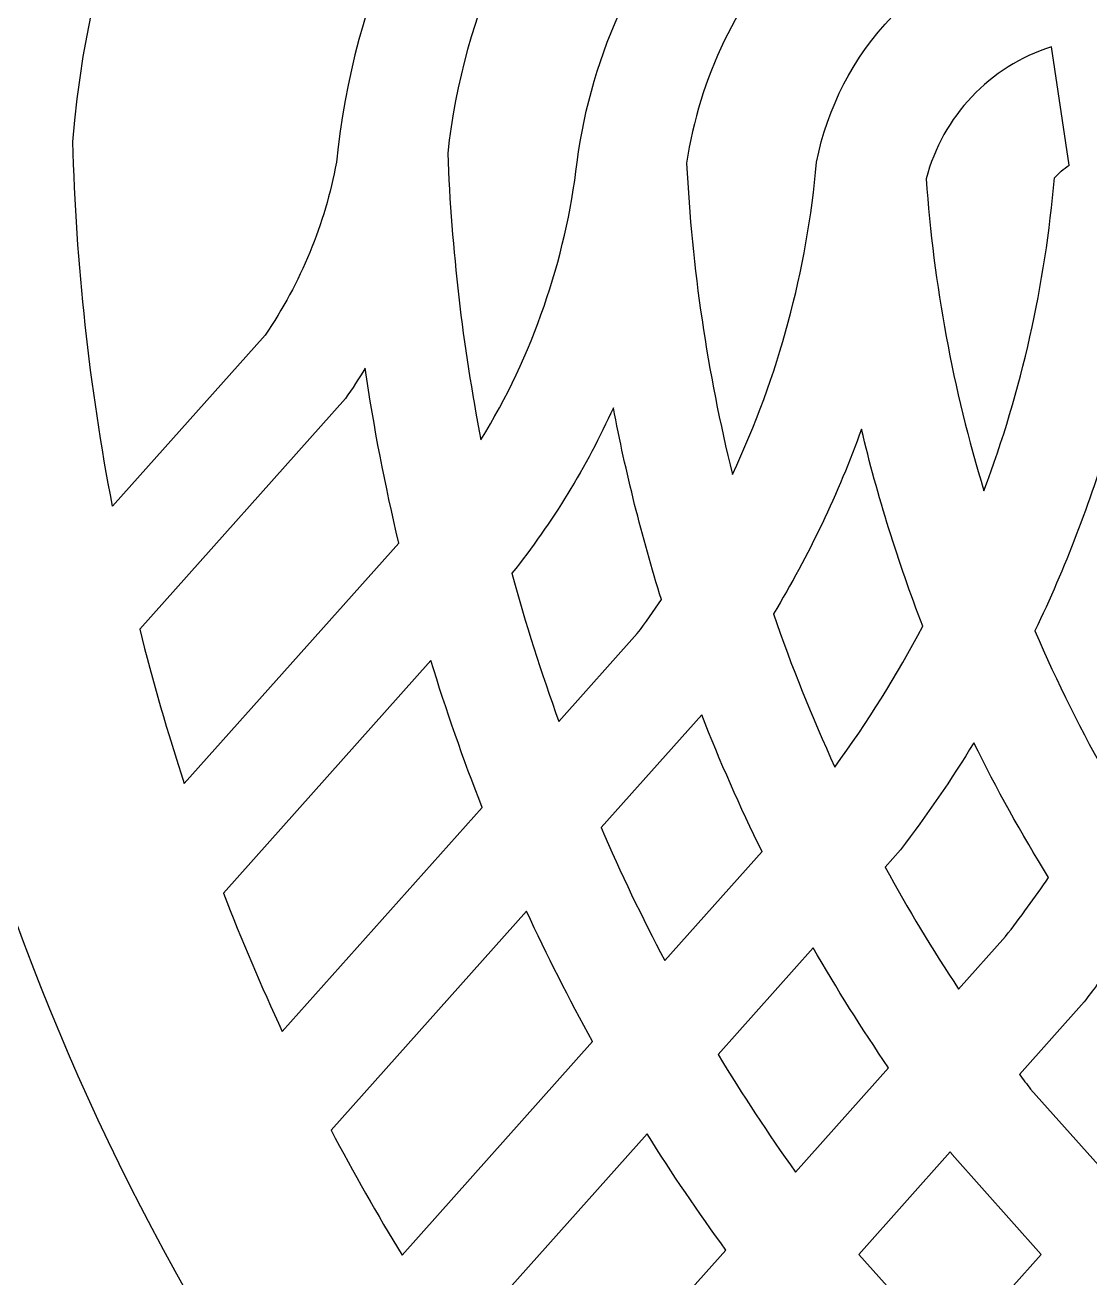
# Model space of a CAD drawing. Header units: centimetres. Extents: x -26.7 to 26.7, y -8.3 to 8.3.
# Drawn here: x -20.609 to -19.045, y -6.005 to -4.164 of the extents above; entities that cross this region are included whole.
import ezdxf

# ---------------------------------------------------------------- set-up
doc = ezdxf.new("R2010")
doc.units = ezdxf.units.CM
doc.header["$MEASUREMENT"] = 0
doc.layers.add('Layer 1', color=7, linetype='Continuous')

msp = doc.modelspace()

# ---------------------------------------------------------------- linework, layer by layer
at = {"layer": 'Layer 1', "color": 7}
for points, knots in [([(-17.97988, -6.49903), (-17.50148, -5.8997), (-17.22627, -5.16365), (-17.1941, -4.39746), (-17.1941, -4.39746), (-16.62958, -4.91649), (-15.9145, -5.24235), (-15.15243, -5.32786), (-15.15243, -5.32786), (-15.15243, -5.32786), (-13.59928, -5.41631), (-13.59928, -5.41631), (-13.59928, -5.41631), (-13.59928, -5.41631), (-13.68772, -3.86316), (-13.68772, -3.86316), (-13.68772, -3.86316), (-13.77323, -3.10108), (-14.0991, -2.38601), (-14.61812, -1.82149), (-14.61812, -1.82149), (-13.85194, -1.78932), (-13.11588, -1.5141), (-12.51655, -1.0357), (-12.51655, -1.0357), (-12.51655, -1.0357), (-11.35576, 0), (-11.35576, 0), (-11.35576, 0), (-11.35576, 0), (-12.51655, 1.03571), (-12.51655, 1.03571), (-12.51655, 1.03571), (-13.11588, 1.51411), (-13.85194, 1.78932), (-14.61812, 1.82149), (-14.61812, 1.82149), (-14.0991, 2.38601), (-13.77323, 3.10109), (-13.68772, 3.86316), (-13.68772, 3.86316), (-13.68772, 3.86316), (-13.59928, 5.41631), (-13.59928, 5.41631), (-13.59928, 5.41631), (-13.59928, 5.41631), (-15.15243, 5.32787), (-15.15243, 5.32787), (-15.15243, 5.32787), (-15.9145, 5.24236), (-16.62958, 4.91649), (-17.1941, 4.39747), (-17.1941, 4.39747), (-17.22627, 5.16365), (-17.50148, 5.89971), (-17.97988, 6.49904), (-17.97988, 6.49904), (-17.97988, 6.49904), (-19.01559, 7.65983), (-19.01559, 7.65983), (-19.01559, 7.65983), (-19.01559, 7.65983), (-20.0513, 6.49904), (-20.0513, 6.49904), (-20.0513, 6.49904), (-20.5297, 5.89971), (-20.80491, 5.16365), (-20.83708, 4.39747), (-20.83708, 4.39747), (-21.4016, 4.91649), (-22.11668, 5.24236), (-22.87875, 5.32787), (-22.87875, 5.32787), (-22.87875, 5.32787), (-24.4319, 5.41631), (-24.4319, 5.41631), (-24.4319, 5.41631), (-24.4319, 5.41631), (-24.34346, 3.86316), (-24.34346, 3.86316), (-24.34346, 3.86316), (-24.25795, 3.10109), (-23.93208, 2.38601), (-23.41306, 1.82149), (-23.41306, 1.82149), (-24.17924, 1.78932), (-24.91529, 1.51411), (-25.51463, 1.03571), (-25.51463, 1.03571), (-25.51463, 1.03571), (-26.67541, 0), (-26.67541, 0), (-26.67541, 0), (-26.67541, 0), (-25.51463, -1.0357), (-25.51463, -1.0357), (-25.51463, -1.0357), (-24.91529, -1.5141), (-24.17924, -1.78931), (-23.41306, -1.82149), (-23.41306, -1.82149), (-23.93208, -2.38601), (-24.25795, -3.10108), (-24.34346, -3.86316), (-24.34346, -3.86316), (-24.34346, -3.86316), (-24.4319, -5.41631), (-24.4319, -5.41631), (-24.4319, -5.41631), (-24.4319, -5.41631), (-22.87875, -5.32786), (-22.87875, -5.32786), (-22.87875, -5.32786), (-22.11667, -5.24235), (-21.4016, -4.91649), (-20.83708, -4.39746), (-20.83708, -4.39746), (-20.80491, -5.16365), (-20.5297, -5.8997), (-20.0513, -6.49903), (-20.0513, -6.49903), (-20.0513, -6.49903), (-19.01559, -7.65982), (-19.01559, -7.65982), (-19.01559, -7.65982), (-19.01559, -7.65982), (-17.97988, -6.49903), (-17.97988, -6.49903)], [0, 0, 0, 0, 0.030303, 0.030303, 0.030303, 0.030303, 0.0606061, 0.0606061, 0.0606061, 0.0606061, 0.0909091, 0.0909091, 0.0909091, 0.0909091, 0.1212121, 0.1212121, 0.1212121, 0.1212121, 0.1515152, 0.1515152, 0.1515152, 0.1515152, 0.1818182, 0.1818182, 0.1818182, 0.1818182, 0.2121212, 0.2121212, 0.2121212, 0.2121212, 0.2424242, 0.2424242, 0.2424242, 0.2424242, 0.2727273, 0.2727273, 0.2727273, 0.2727273, 0.3030303, 0.3030303, 0.3030303, 0.3030303, 0.3333333, 0.3333333, 0.3333333, 0.3333333, 0.3636364, 0.3636364, 0.3636364, 0.3636364, 0.3939394, 0.3939394, 0.3939394, 0.3939394, 0.4242424, 0.4242424, 0.4242424, 0.4242424, 0.4545455, 0.4545455, 0.4545455, 0.4545455, 0.4848485, 0.4848485, 0.4848485, 0.4848485, 0.5151515, 0.5151515, 0.5151515, 0.5151515, 0.5454545, 0.5454545, 0.5454545, 0.5454545, 0.5757576, 0.5757576, 0.5757576, 0.5757576, 0.6060606, 0.6060606, 0.6060606, 0.6060606, 0.6363636, 0.6363636, 0.6363636, 0.6363636, 0.6666667, 0.6666667, 0.6666667, 0.6666667, 0.6969697, 0.6969697, 0.6969697, 0.6969697, 0.7272727, 0.7272727, 0.7272727, 0.7272727, 0.7575758, 0.7575758, 0.7575758, 0.7575758, 0.7878788, 0.7878788, 0.7878788, 0.7878788, 0.8181818, 0.8181818, 0.8181818, 0.8181818, 0.8484848, 0.8484848, 0.8484848, 0.8484848, 0.8787879, 0.8787879, 0.8787879, 0.8787879, 0.9090909, 0.9090909, 0.9090909, 0.9090909, 0.9393939, 0.9393939, 0.9393939, 0.9393939, 1, 1, 1, 1]), ([(-19.22516, -3.36842), (-19.22516, -3.36842), (-19.28675, -2.95713), (-19.28675, -2.95713), (-19.28675, -2.95713), (-19.61831, -3.0165), (-19.92092, -3.18386), (-20.14743, -3.43316), (-20.14743, -3.43316), (-20.37395, -3.68245), (-20.51164, -3.99967), (-20.53905, -4.33539), (-20.53905, -4.33539), (-20.53419, -4.51519), (-20.5147, -4.69428), (-20.48075, -4.87091), (-20.48075, -4.87091), (-20.48075, -4.87091), (-20.25658, -4.61966), (-20.25658, -4.61966), (-20.25658, -4.61966), (-20.20426, -4.54324), (-20.16857, -4.45668), (-20.15183, -4.36559), (-20.15183, -4.36559), (-20.12731, -4.12104), (-20.02348, -3.89122), (-19.85617, -3.71118), (-19.85617, -3.71118), (-19.68886, -3.53115), (-19.46726, -3.41077), (-19.22516, -3.36842)], [0, 0, 0, 0, 0.1111111, 0.1111111, 0.1111111, 0.1111111, 0.2222222, 0.2222222, 0.2222222, 0.2222222, 0.3333333, 0.3333333, 0.3333333, 0.3333333, 0.4444444, 0.4444444, 0.4444444, 0.4444444, 0.5555556, 0.5555556, 0.5555556, 0.5555556, 0.6666667, 0.6666667, 0.6666667, 0.6666667, 0.7777778, 0.7777778, 0.7777778, 0.7777778, 1, 1, 1, 1]), ([(-19.20524, -3.50142), (-19.20524, -3.50142), (-19.17509, -3.70276), (-19.17509, -3.70276), (-19.17509, -3.70276), (-19.33544, -3.73369), (-19.48195, -3.81439), (-19.59379, -3.93339), (-19.59379, -3.93339), (-19.70563, -4.05239), (-19.77709, -4.20363), (-19.79802, -4.36559), (-19.79802, -4.36559), (-19.81524, -4.51016), (-19.86346, -4.64932), (-19.93939, -4.77354), (-19.93939, -4.77354), (-19.96643, -4.63461), (-19.98275, -4.49381), (-19.98821, -4.35238), (-19.98821, -4.35238), (-19.96536, -4.14563), (-19.87709, -3.95159), (-19.73625, -3.79852), (-19.73625, -3.79852), (-19.59541, -3.64545), (-19.40937, -3.54136), (-19.20524, -3.50142)], [0, 0, 0, 0, 0.125, 0.125, 0.125, 0.125, 0.25, 0.25, 0.25, 0.25, 0.375, 0.375, 0.375, 0.375, 0.5, 0.5, 0.5, 0.5, 0.625, 0.625, 0.625, 0.625, 0.75, 0.75, 0.75, 0.75, 1, 1, 1, 1]), ([(-19.15333, -3.84809), (-19.15333, -3.84809), (-19.12579, -4.03196), (-19.12579, -4.03196), (-19.12579, -4.03196), (-19.20564, -4.05085), (-19.27833, -4.09237), (-19.33516, -4.15155), (-19.33516, -4.15155), (-19.39199, -4.21073), (-19.43054, -4.28505), (-19.44618, -4.36559), (-19.44618, -4.36559), (-19.46021, -4.52457), (-19.50207, -4.67986), (-19.56987, -4.82434), (-19.56987, -4.82434), (-19.60692, -4.67439), (-19.62947, -4.52122), (-19.63722, -4.36695), (-19.63722, -4.36695), (-19.61848, -4.24168), (-19.56221, -4.12503), (-19.47582, -4.0324), (-19.47582, -4.0324), (-19.38943, -3.93977), (-19.27699, -3.87551), (-19.15333, -3.84809)], [0, 0, 0, 0, 0.125, 0.125, 0.125, 0.125, 0.25, 0.25, 0.25, 0.25, 0.375, 0.375, 0.375, 0.375, 0.5, 0.5, 0.5, 0.5, 0.625, 0.625, 0.625, 0.625, 0.75, 0.75, 0.75, 0.75, 1, 1, 1, 1]), ([(-19.10121, -4.19615), (-19.10121, -4.19615), (-19.07516, -4.37007), (-19.07516, -4.37007), (-19.07516, -4.37007), (-19.08319, -4.37522), (-19.09049, -4.38143), (-19.09687, -4.38852), (-19.09687, -4.38852), (-19.11001, -4.54576), (-19.14483, -4.70044), (-19.20035, -4.84814), (-19.20035, -4.84814), (-19.24586, -4.69914), (-19.27433, -4.54546), (-19.28522, -4.39005), (-19.28522, -4.39005), (-19.2613, -4.29808), (-19.1918, -4.22485), (-19.10121, -4.19615)], [0, 0, 0, 0, 0.1666667, 0.1666667, 0.1666667, 0.1666667, 0.3333333, 0.3333333, 0.3333333, 0.3333333, 0.5, 0.5, 0.5, 0.5, 0.6666667, 0.6666667, 0.6666667, 0.6666667, 1, 1, 1, 1]), ([(-20.4408, -5.05145), (-20.4408, -5.05145), (-20.13857, -4.71271), (-20.13857, -4.71271), (-20.13857, -4.71271), (-20.12838, -4.69823), (-20.11868, -4.68341), (-20.10947, -4.66829), (-20.10947, -4.66829), (-20.09682, -4.75457), (-20.0803, -4.84023), (-20.05996, -4.92502), (-20.05996, -4.92502), (-20.05996, -4.92502), (-20.37522, -5.27835), (-20.37522, -5.27835), (-20.37522, -5.27835), (-20.39977, -5.20352), (-20.42165, -5.12784), (-20.4408, -5.05145)], [0, 0, 0, 0, 0.1666667, 0.1666667, 0.1666667, 0.1666667, 0.3333333, 0.3333333, 0.3333333, 0.3333333, 0.5, 0.5, 0.5, 0.5, 0.6666667, 0.6666667, 0.6666667, 0.6666667, 1, 1, 1, 1]), ([(-19.74484, -4.72619), (-19.72666, -4.82144), (-19.70309, -4.91557), (-19.67424, -5.00815), (-19.67424, -5.00815), (-19.68568, -5.02508), (-19.6975, -5.04176), (-19.70969, -5.05816), (-19.70969, -5.05816), (-19.70969, -5.05816), (-19.82488, -5.18726), (-19.82488, -5.18726), (-19.82488, -5.18726), (-19.85084, -5.11566), (-19.87383, -5.04301), (-19.89379, -4.9695), (-19.89379, -4.9695), (-19.83433, -4.89483), (-19.7843, -4.81311), (-19.74484, -4.72619)], [0, 0, 0, 0, 0.1666667, 0.1666667, 0.1666667, 0.1666667, 0.3333333, 0.3333333, 0.3333333, 0.3333333, 0.5, 0.5, 0.5, 0.5, 0.6666667, 0.6666667, 0.6666667, 0.6666667, 1, 1, 1, 1]), ([(-19.50958, -5.02904), (-19.45755, -4.94315), (-19.41422, -4.85229), (-19.38021, -4.7578), (-19.38021, -4.7578), (-19.3568, -4.8562), (-19.32667, -4.95288), (-19.29003, -5.04716), (-19.29003, -5.04716), (-19.32816, -5.11916), (-19.3714, -5.18834), (-19.41939, -5.25418), (-19.41939, -5.25418), (-19.45321, -5.18069), (-19.48331, -5.10555), (-19.50958, -5.02904)], [0, 0, 0, 0, 0.2, 0.2, 0.2, 0.2, 0.4, 0.4, 0.4, 0.4, 0.6, 0.6, 0.6, 0.6, 1, 1, 1, 1]), ([(-19.12536, -5.05385), (-19.08098, -4.96172), (-19.04426, -4.86608), (-19.01559, -4.76791), (-19.01559, -4.76791), (-18.98691, -4.86608), (-18.9502, -4.96172), (-18.90581, -5.05385), (-18.90581, -5.05385), (-18.93799, -5.12939), (-18.97465, -5.20293), (-19.01559, -5.27409), (-19.01559, -5.27409), (-19.05653, -5.20293), (-19.09319, -5.12939), (-19.12536, -5.05385)], [0, 0, 0, 0, 0.2, 0.2, 0.2, 0.2, 0.4, 0.4, 0.4, 0.4, 0.6, 0.6, 0.6, 0.6, 1, 1, 1, 1]), ([(-20.31778, -5.43928), (-20.31778, -5.43928), (-20.01292, -5.0976), (-20.01292, -5.0976), (-20.01292, -5.0976), (-19.99062, -5.17052), (-19.96546, -5.24253), (-19.9375, -5.31348), (-19.9375, -5.31348), (-19.9375, -5.31348), (-20.23127, -5.64273), (-20.23127, -5.64273), (-20.23127, -5.64273), (-20.26237, -5.5759), (-20.29122, -5.50804), (-20.31778, -5.43928)], [0, 0, 0, 0, 0.2, 0.2, 0.2, 0.2, 0.4, 0.4, 0.4, 0.4, 0.6, 0.6, 0.6, 0.6, 1, 1, 1, 1]), ([(-19.76294, -5.34315), (-19.76294, -5.34315), (-19.61495, -5.17729), (-19.61495, -5.17729), (-19.61495, -5.17729), (-19.58831, -5.24556), (-19.55875, -5.31265), (-19.52635, -5.37839), (-19.52635, -5.37839), (-19.52635, -5.37839), (-19.66914, -5.53843), (-19.66914, -5.53843), (-19.66914, -5.53843), (-19.70295, -5.47459), (-19.73424, -5.40944), (-19.76294, -5.34315)], [0, 0, 0, 0, 0.2, 0.2, 0.2, 0.2, 0.4, 0.4, 0.4, 0.4, 0.6, 0.6, 0.6, 0.6, 1, 1, 1, 1]), ([(-19.32289, -5.37567), (-19.28427, -5.32509), (-19.24828, -5.27257), (-19.21504, -5.2183), (-19.21504, -5.2183), (-19.18185, -5.28611), (-19.14521, -5.35216), (-19.10527, -5.41622), (-19.10527, -5.41622), (-19.12565, -5.44578), (-19.1468, -5.4748), (-19.1687, -5.50326), (-19.1687, -5.50326), (-19.1687, -5.50326), (-19.23746, -5.58032), (-19.23746, -5.58032), (-19.23746, -5.58032), (-19.27608, -5.52218), (-19.31216, -5.46239), (-19.3456, -5.40111), (-19.3456, -5.40111), (-19.3456, -5.40111), (-19.32289, -5.37567), (-19.32289, -5.37567)], [0, 0, 0, 0, 0.1428571, 0.1428571, 0.1428571, 0.1428571, 0.2857143, 0.2857143, 0.2857143, 0.2857143, 0.4285714, 0.4285714, 0.4285714, 0.4285714, 0.5714286, 0.5714286, 0.5714286, 0.5714286, 0.7142857, 0.7142857, 0.7142857, 0.7142857, 1, 1, 1, 1]), ([(-20.15952, -5.78762), (-20.15952, -5.78762), (-19.8724, -5.46582), (-19.8724, -5.46582), (-19.8724, -5.46582), (-19.84239, -5.53085), (-19.81, -5.59474), (-19.77528, -5.65738), (-19.77528, -5.65738), (-19.77528, -5.65738), (-20.05533, -5.97125), (-20.05533, -5.97125), (-20.05533, -5.97125), (-20.092, -5.91116), (-20.12675, -5.84992), (-20.15952, -5.78762)], [0, 0, 0, 0, 0.2, 0.2, 0.2, 0.2, 0.4, 0.4, 0.4, 0.4, 0.6, 0.6, 0.6, 0.6, 1, 1, 1, 1]), ([(-19.59104, -5.6762), (-19.59104, -5.6762), (-19.45124, -5.51951), (-19.45124, -5.51951), (-19.45124, -5.51951), (-19.41672, -5.57975), (-19.37977, -5.63855), (-19.34048, -5.69579), (-19.34048, -5.69579), (-19.34048, -5.69579), (-19.47728, -5.84911), (-19.47728, -5.84911), (-19.47728, -5.84911), (-19.51735, -5.79291), (-19.55529, -5.73524), (-19.59104, -5.6762)], [0, 0, 0, 0, 0.2, 0.2, 0.2, 0.2, 0.4, 0.4, 0.4, 0.4, 0.6, 0.6, 0.6, 0.6, 1, 1, 1, 1]), ([(-19.05321, -5.59913), (-19.04043, -5.58261), (-19.02789, -5.56592), (-19.01559, -5.54905), (-19.01559, -5.54905), (-19.00328, -5.56592), (-18.99075, -5.58261), (-18.97797, -5.59913), (-18.97797, -5.59913), (-18.97797, -5.59913), (-18.88289, -5.70569), (-18.88289, -5.70569), (-18.88289, -5.70569), (-18.88835, -5.71287), (-18.89387, -5.72004), (-18.89941, -5.72716), (-18.89941, -5.72716), (-18.89941, -5.72716), (-19.01559, -5.85737), (-19.01559, -5.85737), (-19.01559, -5.85737), (-19.01559, -5.85737), (-19.13177, -5.72716), (-19.13177, -5.72716), (-19.13177, -5.72716), (-19.13731, -5.72004), (-19.14283, -5.71287), (-19.14829, -5.70569), (-19.14829, -5.70569), (-19.14829, -5.70569), (-19.05321, -5.59913), (-19.05321, -5.59913)], [0, 0, 0, 0, 0.1111111, 0.1111111, 0.1111111, 0.1111111, 0.2222222, 0.2222222, 0.2222222, 0.2222222, 0.3333333, 0.3333333, 0.3333333, 0.3333333, 0.4444444, 0.4444444, 0.4444444, 0.4444444, 0.5555556, 0.5555556, 0.5555556, 0.5555556, 0.6666667, 0.6666667, 0.6666667, 0.6666667, 0.7777778, 0.7777778, 0.7777778, 0.7777778, 1, 1, 1, 1]), ([(-19.97112, -6.10218), (-19.97112, -6.10218), (-19.69525, -5.793), (-19.69525, -5.793), (-19.69525, -5.793), (-19.65871, -5.85125), (-19.62012, -5.9082), (-19.57955, -5.96373), (-19.57955, -5.96373), (-19.57955, -5.96373), (-19.85115, -6.26813), (-19.85115, -6.26813), (-19.85115, -6.26813), (-19.89284, -6.21407), (-19.93285, -6.15872), (-19.97112, -6.10218)], [0, 0, 0, 0, 0.2, 0.2, 0.2, 0.2, 0.4, 0.4, 0.4, 0.4, 0.6, 0.6, 0.6, 0.6, 1, 1, 1, 1]), ([(-19.38414, -5.97003), (-19.38414, -5.97003), (-19.24991, -5.81959), (-19.24991, -5.81959), (-19.24991, -5.81959), (-19.24893, -5.82085), (-19.24798, -5.82206), (-19.247, -5.82332), (-19.247, -5.82332), (-19.247, -5.82332), (-19.1161, -5.97003), (-19.1161, -5.97003), (-19.1161, -5.97003), (-19.1161, -5.97003), (-19.25012, -6.12023), (-19.25012, -6.12023), (-19.25012, -6.12023), (-19.25012, -6.12023), (-19.38414, -5.97003), (-19.38414, -5.97003)], [0, 0, 0, 0, 0.1666667, 0.1666667, 0.1666667, 0.1666667, 0.3333333, 0.3333333, 0.3333333, 0.3333333, 0.5, 0.5, 0.5, 0.5, 0.6666667, 0.6666667, 0.6666667, 0.6666667, 1, 1, 1, 1])]:
    msp.add_open_spline(points, degree=3, knots=knots, dxfattribs=at)
at = {"layer": 'Layer 1', "lineweight": 9}
for points, knots in [([(-17.97988, -6.49903), (-17.50148, -5.8997), (-17.22627, -5.16365), (-17.1941, -4.39746), (-17.1941, -4.39746), (-16.62958, -4.91649), (-15.9145, -5.24235), (-15.15243, -5.32786), (-15.15243, -5.32786), (-15.15243, -5.32786), (-13.59928, -5.41631), (-13.59928, -5.41631), (-13.59928, -5.41631), (-13.59928, -5.41631), (-13.68772, -3.86316), (-13.68772, -3.86316), (-13.68772, -3.86316), (-13.77323, -3.10108), (-14.0991, -2.38601), (-14.61812, -1.82149), (-14.61812, -1.82149), (-13.85194, -1.78932), (-13.11588, -1.5141), (-12.51655, -1.0357), (-12.51655, -1.0357), (-12.51655, -1.0357), (-11.35576, 0), (-11.35576, 0), (-11.35576, 0), (-11.35576, 0), (-12.51655, 1.03571), (-12.51655, 1.03571), (-12.51655, 1.03571), (-13.11588, 1.51411), (-13.85194, 1.78932), (-14.61812, 1.82149), (-14.61812, 1.82149), (-14.0991, 2.38601), (-13.77323, 3.10109), (-13.68772, 3.86316), (-13.68772, 3.86316), (-13.68772, 3.86316), (-13.59928, 5.41631), (-13.59928, 5.41631), (-13.59928, 5.41631), (-13.59928, 5.41631), (-15.15243, 5.32787), (-15.15243, 5.32787), (-15.15243, 5.32787), (-15.9145, 5.24236), (-16.62958, 4.91649), (-17.1941, 4.39747), (-17.1941, 4.39747), (-17.22627, 5.16365), (-17.50148, 5.89971), (-17.97988, 6.49904), (-17.97988, 6.49904), (-17.97988, 6.49904), (-19.01559, 7.65983), (-19.01559, 7.65983), (-19.01559, 7.65983), (-19.01559, 7.65983), (-20.0513, 6.49904), (-20.0513, 6.49904), (-20.0513, 6.49904), (-20.5297, 5.89971), (-20.80491, 5.16365), (-20.83708, 4.39747), (-20.83708, 4.39747), (-21.4016, 4.91649), (-22.11668, 5.24236), (-22.87875, 5.32787), (-22.87875, 5.32787), (-22.87875, 5.32787), (-24.4319, 5.41631), (-24.4319, 5.41631), (-24.4319, 5.41631), (-24.4319, 5.41631), (-24.34346, 3.86316), (-24.34346, 3.86316), (-24.34346, 3.86316), (-24.25795, 3.10109), (-23.93208, 2.38601), (-23.41306, 1.82149), (-23.41306, 1.82149), (-24.17924, 1.78932), (-24.91529, 1.51411), (-25.51463, 1.03571), (-25.51463, 1.03571), (-25.51463, 1.03571), (-26.67541, 0), (-26.67541, 0), (-26.67541, 0), (-26.67541, 0), (-25.51463, -1.0357), (-25.51463, -1.0357), (-25.51463, -1.0357), (-24.91529, -1.5141), (-24.17924, -1.78931), (-23.41306, -1.82149), (-23.41306, -1.82149), (-23.93208, -2.38601), (-24.25795, -3.10108), (-24.34346, -3.86316), (-24.34346, -3.86316), (-24.34346, -3.86316), (-24.4319, -5.41631), (-24.4319, -5.41631), (-24.4319, -5.41631), (-24.4319, -5.41631), (-22.87875, -5.32786), (-22.87875, -5.32786), (-22.87875, -5.32786), (-22.11667, -5.24235), (-21.4016, -4.91649), (-20.83708, -4.39746), (-20.83708, -4.39746), (-20.80491, -5.16365), (-20.5297, -5.8997), (-20.0513, -6.49903), (-20.0513, -6.49903), (-20.0513, -6.49903), (-19.01559, -7.65982), (-19.01559, -7.65982), (-19.01559, -7.65982), (-19.01559, -7.65982), (-17.97988, -6.49903), (-17.97988, -6.49903)], [0, 0, 0, 0, 0.030303, 0.030303, 0.030303, 0.030303, 0.0606061, 0.0606061, 0.0606061, 0.0606061, 0.0909091, 0.0909091, 0.0909091, 0.0909091, 0.1212121, 0.1212121, 0.1212121, 0.1212121, 0.1515152, 0.1515152, 0.1515152, 0.1515152, 0.1818182, 0.1818182, 0.1818182, 0.1818182, 0.2121212, 0.2121212, 0.2121212, 0.2121212, 0.2424242, 0.2424242, 0.2424242, 0.2424242, 0.2727273, 0.2727273, 0.2727273, 0.2727273, 0.3030303, 0.3030303, 0.3030303, 0.3030303, 0.3333333, 0.3333333, 0.3333333, 0.3333333, 0.3636364, 0.3636364, 0.3636364, 0.3636364, 0.3939394, 0.3939394, 0.3939394, 0.3939394, 0.4242424, 0.4242424, 0.4242424, 0.4242424, 0.4545455, 0.4545455, 0.4545455, 0.4545455, 0.4848485, 0.4848485, 0.4848485, 0.4848485, 0.5151515, 0.5151515, 0.5151515, 0.5151515, 0.5454545, 0.5454545, 0.5454545, 0.5454545, 0.5757576, 0.5757576, 0.5757576, 0.5757576, 0.6060606, 0.6060606, 0.6060606, 0.6060606, 0.6363636, 0.6363636, 0.6363636, 0.6363636, 0.6666667, 0.6666667, 0.6666667, 0.6666667, 0.6969697, 0.6969697, 0.6969697, 0.6969697, 0.7272727, 0.7272727, 0.7272727, 0.7272727, 0.7575758, 0.7575758, 0.7575758, 0.7575758, 0.7878788, 0.7878788, 0.7878788, 0.7878788, 0.8181818, 0.8181818, 0.8181818, 0.8181818, 0.8484848, 0.8484848, 0.8484848, 0.8484848, 0.8787879, 0.8787879, 0.8787879, 0.8787879, 0.9090909, 0.9090909, 0.9090909, 0.9090909, 0.9393939, 0.9393939, 0.9393939, 0.9393939, 1, 1, 1, 1]), ([(-19.22516, -3.36842), (-19.22516, -3.36842), (-19.28675, -2.95713), (-19.28675, -2.95713), (-19.28675, -2.95713), (-19.61831, -3.0165), (-19.92092, -3.18386), (-20.14743, -3.43316), (-20.14743, -3.43316), (-20.37395, -3.68245), (-20.51164, -3.99967), (-20.53905, -4.33539), (-20.53905, -4.33539), (-20.53419, -4.51519), (-20.5147, -4.69428), (-20.48075, -4.87091), (-20.48075, -4.87091), (-20.48075, -4.87091), (-20.25658, -4.61966), (-20.25658, -4.61966), (-20.25658, -4.61966), (-20.20426, -4.54324), (-20.16857, -4.45668), (-20.15183, -4.36559), (-20.15183, -4.36559), (-20.12731, -4.12104), (-20.02348, -3.89122), (-19.85617, -3.71118), (-19.85617, -3.71118), (-19.68886, -3.53115), (-19.46726, -3.41077), (-19.22516, -3.36842)], [0, 0, 0, 0, 0.1111111, 0.1111111, 0.1111111, 0.1111111, 0.2222222, 0.2222222, 0.2222222, 0.2222222, 0.3333333, 0.3333333, 0.3333333, 0.3333333, 0.4444444, 0.4444444, 0.4444444, 0.4444444, 0.5555556, 0.5555556, 0.5555556, 0.5555556, 0.6666667, 0.6666667, 0.6666667, 0.6666667, 0.7777778, 0.7777778, 0.7777778, 0.7777778, 1, 1, 1, 1]), ([(-19.20524, -3.50142), (-19.20524, -3.50142), (-19.17509, -3.70276), (-19.17509, -3.70276), (-19.17509, -3.70276), (-19.33544, -3.73369), (-19.48195, -3.81439), (-19.59379, -3.93339), (-19.59379, -3.93339), (-19.70563, -4.05239), (-19.77709, -4.20363), (-19.79802, -4.36559), (-19.79802, -4.36559), (-19.81524, -4.51016), (-19.86346, -4.64932), (-19.93939, -4.77354), (-19.93939, -4.77354), (-19.96643, -4.63461), (-19.98275, -4.49381), (-19.98821, -4.35238), (-19.98821, -4.35238), (-19.96536, -4.14563), (-19.87709, -3.95159), (-19.73625, -3.79852), (-19.73625, -3.79852), (-19.59541, -3.64545), (-19.40937, -3.54136), (-19.20524, -3.50142)], [0, 0, 0, 0, 0.125, 0.125, 0.125, 0.125, 0.25, 0.25, 0.25, 0.25, 0.375, 0.375, 0.375, 0.375, 0.5, 0.5, 0.5, 0.5, 0.625, 0.625, 0.625, 0.625, 0.75, 0.75, 0.75, 0.75, 1, 1, 1, 1]), ([(-19.15333, -3.84809), (-19.15333, -3.84809), (-19.12579, -4.03196), (-19.12579, -4.03196), (-19.12579, -4.03196), (-19.20564, -4.05085), (-19.27833, -4.09237), (-19.33516, -4.15155), (-19.33516, -4.15155), (-19.39199, -4.21073), (-19.43054, -4.28505), (-19.44618, -4.36559), (-19.44618, -4.36559), (-19.46021, -4.52457), (-19.50207, -4.67986), (-19.56987, -4.82434), (-19.56987, -4.82434), (-19.60692, -4.67439), (-19.62947, -4.52122), (-19.63722, -4.36695), (-19.63722, -4.36695), (-19.61848, -4.24168), (-19.56221, -4.12503), (-19.47582, -4.0324), (-19.47582, -4.0324), (-19.38943, -3.93977), (-19.27699, -3.87551), (-19.15333, -3.84809)], [0, 0, 0, 0, 0.125, 0.125, 0.125, 0.125, 0.25, 0.25, 0.25, 0.25, 0.375, 0.375, 0.375, 0.375, 0.5, 0.5, 0.5, 0.5, 0.625, 0.625, 0.625, 0.625, 0.75, 0.75, 0.75, 0.75, 1, 1, 1, 1]), ([(-19.10121, -4.19615), (-19.10121, -4.19615), (-19.07516, -4.37007), (-19.07516, -4.37007), (-19.07516, -4.37007), (-19.08319, -4.37522), (-19.09049, -4.38143), (-19.09687, -4.38852), (-19.09687, -4.38852), (-19.11001, -4.54576), (-19.14483, -4.70044), (-19.20035, -4.84814), (-19.20035, -4.84814), (-19.24586, -4.69914), (-19.27433, -4.54546), (-19.28522, -4.39005), (-19.28522, -4.39005), (-19.2613, -4.29808), (-19.1918, -4.22485), (-19.10121, -4.19615)], [0, 0, 0, 0, 0.1666667, 0.1666667, 0.1666667, 0.1666667, 0.3333333, 0.3333333, 0.3333333, 0.3333333, 0.5, 0.5, 0.5, 0.5, 0.6666667, 0.6666667, 0.6666667, 0.6666667, 1, 1, 1, 1]), ([(-20.4408, -5.05145), (-20.4408, -5.05145), (-20.13857, -4.71271), (-20.13857, -4.71271), (-20.13857, -4.71271), (-20.12838, -4.69823), (-20.11868, -4.68341), (-20.10947, -4.66829), (-20.10947, -4.66829), (-20.09682, -4.75457), (-20.0803, -4.84023), (-20.05996, -4.92502), (-20.05996, -4.92502), (-20.05996, -4.92502), (-20.37522, -5.27835), (-20.37522, -5.27835), (-20.37522, -5.27835), (-20.39977, -5.20352), (-20.42165, -5.12784), (-20.4408, -5.05145)], [0, 0, 0, 0, 0.1666667, 0.1666667, 0.1666667, 0.1666667, 0.3333333, 0.3333333, 0.3333333, 0.3333333, 0.5, 0.5, 0.5, 0.5, 0.6666667, 0.6666667, 0.6666667, 0.6666667, 1, 1, 1, 1]), ([(-19.74484, -4.72619), (-19.72666, -4.82144), (-19.70309, -4.91557), (-19.67424, -5.00815), (-19.67424, -5.00815), (-19.68568, -5.02508), (-19.6975, -5.04176), (-19.70969, -5.05816), (-19.70969, -5.05816), (-19.70969, -5.05816), (-19.82488, -5.18726), (-19.82488, -5.18726), (-19.82488, -5.18726), (-19.85084, -5.11566), (-19.87383, -5.04301), (-19.89379, -4.9695), (-19.89379, -4.9695), (-19.83433, -4.89483), (-19.7843, -4.81311), (-19.74484, -4.72619)], [0, 0, 0, 0, 0.1666667, 0.1666667, 0.1666667, 0.1666667, 0.3333333, 0.3333333, 0.3333333, 0.3333333, 0.5, 0.5, 0.5, 0.5, 0.6666667, 0.6666667, 0.6666667, 0.6666667, 1, 1, 1, 1]), ([(-19.50958, -5.02904), (-19.45755, -4.94315), (-19.41422, -4.85229), (-19.38021, -4.7578), (-19.38021, -4.7578), (-19.3568, -4.8562), (-19.32667, -4.95288), (-19.29003, -5.04716), (-19.29003, -5.04716), (-19.32816, -5.11916), (-19.3714, -5.18834), (-19.41939, -5.25418), (-19.41939, -5.25418), (-19.45321, -5.18069), (-19.48331, -5.10555), (-19.50958, -5.02904)], [0, 0, 0, 0, 0.2, 0.2, 0.2, 0.2, 0.4, 0.4, 0.4, 0.4, 0.6, 0.6, 0.6, 0.6, 1, 1, 1, 1]), ([(-19.12536, -5.05385), (-19.08098, -4.96172), (-19.04426, -4.86608), (-19.01559, -4.76791), (-19.01559, -4.76791), (-18.98691, -4.86608), (-18.9502, -4.96172), (-18.90581, -5.05385), (-18.90581, -5.05385), (-18.93799, -5.12939), (-18.97465, -5.20293), (-19.01559, -5.27409), (-19.01559, -5.27409), (-19.05653, -5.20293), (-19.09319, -5.12939), (-19.12536, -5.05385)], [0, 0, 0, 0, 0.2, 0.2, 0.2, 0.2, 0.4, 0.4, 0.4, 0.4, 0.6, 0.6, 0.6, 0.6, 1, 1, 1, 1]), ([(-20.31778, -5.43928), (-20.31778, -5.43928), (-20.01292, -5.0976), (-20.01292, -5.0976), (-20.01292, -5.0976), (-19.99062, -5.17052), (-19.96546, -5.24253), (-19.9375, -5.31348), (-19.9375, -5.31348), (-19.9375, -5.31348), (-20.23127, -5.64273), (-20.23127, -5.64273), (-20.23127, -5.64273), (-20.26237, -5.5759), (-20.29122, -5.50804), (-20.31778, -5.43928)], [0, 0, 0, 0, 0.2, 0.2, 0.2, 0.2, 0.4, 0.4, 0.4, 0.4, 0.6, 0.6, 0.6, 0.6, 1, 1, 1, 1]), ([(-19.76294, -5.34315), (-19.76294, -5.34315), (-19.61495, -5.17729), (-19.61495, -5.17729), (-19.61495, -5.17729), (-19.58831, -5.24556), (-19.55875, -5.31265), (-19.52635, -5.37839), (-19.52635, -5.37839), (-19.52635, -5.37839), (-19.66914, -5.53843), (-19.66914, -5.53843), (-19.66914, -5.53843), (-19.70295, -5.47459), (-19.73424, -5.40944), (-19.76294, -5.34315)], [0, 0, 0, 0, 0.2, 0.2, 0.2, 0.2, 0.4, 0.4, 0.4, 0.4, 0.6, 0.6, 0.6, 0.6, 1, 1, 1, 1]), ([(-19.32289, -5.37567), (-19.28427, -5.32509), (-19.24828, -5.27257), (-19.21504, -5.2183), (-19.21504, -5.2183), (-19.18185, -5.28611), (-19.14521, -5.35216), (-19.10527, -5.41622), (-19.10527, -5.41622), (-19.12565, -5.44578), (-19.1468, -5.4748), (-19.1687, -5.50326), (-19.1687, -5.50326), (-19.1687, -5.50326), (-19.23746, -5.58032), (-19.23746, -5.58032), (-19.23746, -5.58032), (-19.27608, -5.52218), (-19.31216, -5.46239), (-19.3456, -5.40111), (-19.3456, -5.40111), (-19.3456, -5.40111), (-19.32289, -5.37567), (-19.32289, -5.37567)], [0, 0, 0, 0, 0.1428571, 0.1428571, 0.1428571, 0.1428571, 0.2857143, 0.2857143, 0.2857143, 0.2857143, 0.4285714, 0.4285714, 0.4285714, 0.4285714, 0.5714286, 0.5714286, 0.5714286, 0.5714286, 0.7142857, 0.7142857, 0.7142857, 0.7142857, 1, 1, 1, 1]), ([(-20.15952, -5.78762), (-20.15952, -5.78762), (-19.8724, -5.46582), (-19.8724, -5.46582), (-19.8724, -5.46582), (-19.84239, -5.53085), (-19.81, -5.59474), (-19.77528, -5.65738), (-19.77528, -5.65738), (-19.77528, -5.65738), (-20.05533, -5.97125), (-20.05533, -5.97125), (-20.05533, -5.97125), (-20.092, -5.91116), (-20.12675, -5.84992), (-20.15952, -5.78762)], [0, 0, 0, 0, 0.2, 0.2, 0.2, 0.2, 0.4, 0.4, 0.4, 0.4, 0.6, 0.6, 0.6, 0.6, 1, 1, 1, 1]), ([(-19.59104, -5.6762), (-19.59104, -5.6762), (-19.45124, -5.51951), (-19.45124, -5.51951), (-19.45124, -5.51951), (-19.41672, -5.57975), (-19.37977, -5.63855), (-19.34048, -5.69579), (-19.34048, -5.69579), (-19.34048, -5.69579), (-19.47728, -5.84911), (-19.47728, -5.84911), (-19.47728, -5.84911), (-19.51735, -5.79291), (-19.55529, -5.73524), (-19.59104, -5.6762)], [0, 0, 0, 0, 0.2, 0.2, 0.2, 0.2, 0.4, 0.4, 0.4, 0.4, 0.6, 0.6, 0.6, 0.6, 1, 1, 1, 1]), ([(-19.05321, -5.59913), (-19.04043, -5.58261), (-19.02789, -5.56592), (-19.01559, -5.54905), (-19.01559, -5.54905), (-19.00328, -5.56592), (-18.99075, -5.58261), (-18.97797, -5.59913), (-18.97797, -5.59913), (-18.97797, -5.59913), (-18.88289, -5.70569), (-18.88289, -5.70569), (-18.88289, -5.70569), (-18.88835, -5.71287), (-18.89387, -5.72004), (-18.89941, -5.72716), (-18.89941, -5.72716), (-18.89941, -5.72716), (-19.01559, -5.85737), (-19.01559, -5.85737), (-19.01559, -5.85737), (-19.01559, -5.85737), (-19.13177, -5.72716), (-19.13177, -5.72716), (-19.13177, -5.72716), (-19.13731, -5.72004), (-19.14283, -5.71287), (-19.14829, -5.70569), (-19.14829, -5.70569), (-19.14829, -5.70569), (-19.05321, -5.59913), (-19.05321, -5.59913)], [0, 0, 0, 0, 0.1111111, 0.1111111, 0.1111111, 0.1111111, 0.2222222, 0.2222222, 0.2222222, 0.2222222, 0.3333333, 0.3333333, 0.3333333, 0.3333333, 0.4444444, 0.4444444, 0.4444444, 0.4444444, 0.5555556, 0.5555556, 0.5555556, 0.5555556, 0.6666667, 0.6666667, 0.6666667, 0.6666667, 0.7777778, 0.7777778, 0.7777778, 0.7777778, 1, 1, 1, 1]), ([(-19.97112, -6.10218), (-19.97112, -6.10218), (-19.69525, -5.793), (-19.69525, -5.793), (-19.69525, -5.793), (-19.65871, -5.85125), (-19.62012, -5.9082), (-19.57955, -5.96373), (-19.57955, -5.96373), (-19.57955, -5.96373), (-19.85115, -6.26813), (-19.85115, -6.26813), (-19.85115, -6.26813), (-19.89284, -6.21407), (-19.93285, -6.15872), (-19.97112, -6.10218)], [0, 0, 0, 0, 0.2, 0.2, 0.2, 0.2, 0.4, 0.4, 0.4, 0.4, 0.6, 0.6, 0.6, 0.6, 1, 1, 1, 1]), ([(-19.38414, -5.97003), (-19.38414, -5.97003), (-19.24991, -5.81959), (-19.24991, -5.81959), (-19.24991, -5.81959), (-19.24893, -5.82085), (-19.24798, -5.82206), (-19.247, -5.82332), (-19.247, -5.82332), (-19.247, -5.82332), (-19.1161, -5.97003), (-19.1161, -5.97003), (-19.1161, -5.97003), (-19.1161, -5.97003), (-19.25012, -6.12023), (-19.25012, -6.12023), (-19.25012, -6.12023), (-19.25012, -6.12023), (-19.38414, -5.97003), (-19.38414, -5.97003)], [0, 0, 0, 0, 0.1666667, 0.1666667, 0.1666667, 0.1666667, 0.3333333, 0.3333333, 0.3333333, 0.3333333, 0.5, 0.5, 0.5, 0.5, 0.6666667, 0.6666667, 0.6666667, 0.6666667, 1, 1, 1, 1])]:
    msp.add_open_spline(points, degree=3, knots=knots, dxfattribs=at)

doc.saveas('drawing.dxf')
